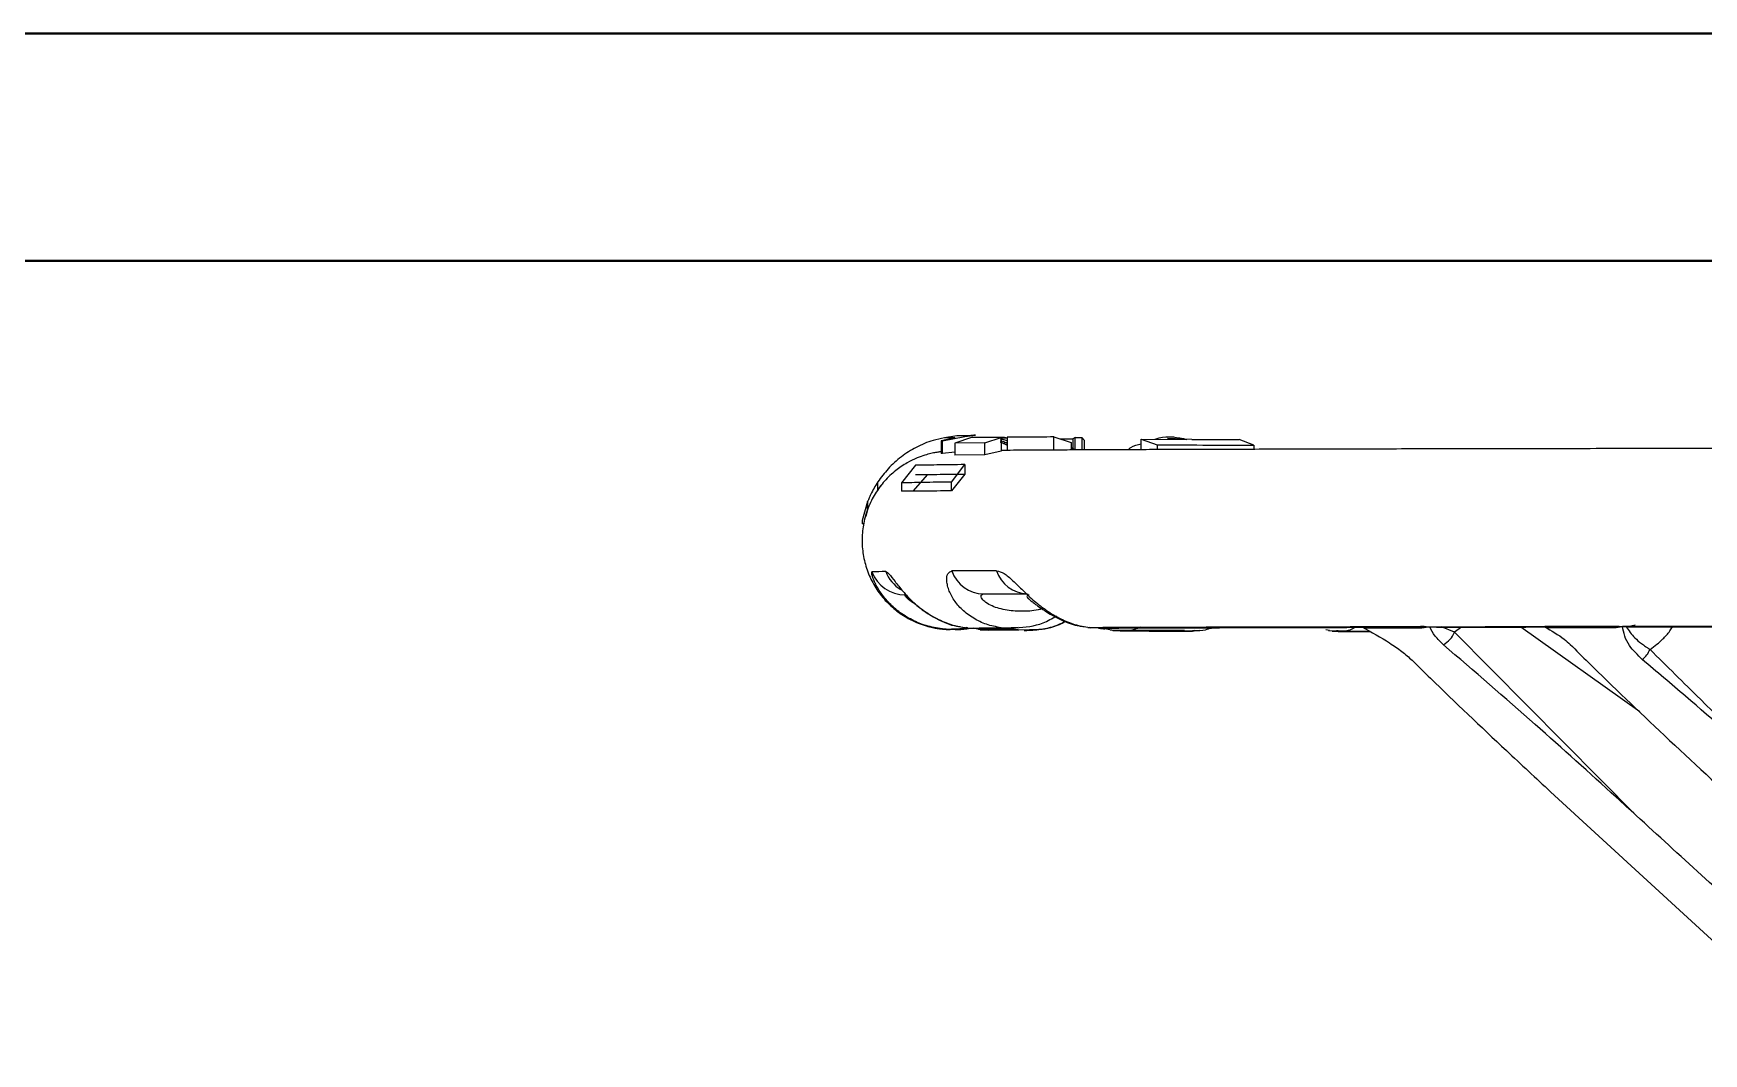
# Model space of a CAD drawing. Header units: millimetres. Extents: x 2085 to 4229, y 754 to 2271.
# Drawn here: x 3345 to 3532.5, y 2156.1 to 2270.6 of the extents above; entities that cross this region are included whole.
import ezdxf

# ---------------------------------------------------------------- set-up
doc = ezdxf.new("R2010")
doc.units = ezdxf.units.MM
doc.layers.add('AM_BOR', color=7, linetype='Continuous', lineweight=50)
doc.layers.add('粗实线', color=7, linetype='Continuous', lineweight=40)

# ---------------------------------------------------------------- blocks, each defined once
blk = doc.blocks.new('rA3')
at = {"layer": '粗实线'}
for p, q in [((753.384, 421.26), (333.384, 421.26)), ((748.384, 416.26), (358.384, 416.26))]:
    blk.add_line(p, q, dxfattribs=at)

msp = doc.modelspace()

# ---------------------------------------------------------------- linework, layer by layer
at = {"color": 7, "linetype": 'Continuous', "lineweight": 25}
for p, q in [((3448.498, 2225.191), (3446.907, 2224.825)), ((3447.085, 2224.828), (3446.907, 2224.825)), ((3446.907, 2224.825), (3446.907, 2223.42)), ((3447.085, 2224.828), (3449.587, 2225.322)), ((3447.085, 2223.423), (3447.085, 2224.828)), ((3448.688, 2225.388), (3447.296, 2225.164)), ((3448.498, 2225.191), (3447.296, 2225.164)), ((3450.321, 2225.199), (3448.459, 2224.584)), ((3451.814, 2224.62), (3448.459, 2224.584)), ((3448.459, 2224.584), (3448.459, 2223.24)), ((3449.849, 2225.413), (3448.688, 2225.388)), ((3449.587, 2225.322), (3450.775, 2225.465)), ((3449.872, 2225.415), (3449.849, 2225.413)), ((3450.599, 2225.462), (3449.872, 2225.415)), ((3453.659, 2225.232), (3450.321, 2225.199)), ((3450.775, 2225.465), (3450.599, 2225.462)), ((3451.814, 2224.62), (3453.659, 2225.232)), ((3451.814, 2223.268), (3451.814, 2224.62)), ((3453.659, 2225.232), (3453.659, 2223.697)), ((3454.202, 2225.183), (3453.679, 2225.227)), ((3453.699, 2225.261), (3453.863, 2225.243)), ((3454.346, 2224.385), (3453.981, 2224.524)), ((3454.346, 2225.237), (3454.346, 2223.77)), ((3459.586, 2225.274), (3461.518, 2224.64)), ((3459.586, 2223.802), (3459.586, 2225.274)), ((3460.248, 2225.057), (3461.696, 2225.051)), ((3461.518, 2224.64), (3461.518, 2223.812)), ((3461.518, 2224.076), (3461.907, 2223.867)), ((3461.907, 2223.867), (3461.518, 2223.86)), ((3461.979, 2225.217), (3461.696, 2225.051)), ((3461.696, 2225.051), (3461.696, 2223.98)), ((3461.979, 2225.217), (3462.705, 2225.214)), ((3461.979, 2223.814), (3461.979, 2225.217)), ((3463.005, 2224.888), (3462.705, 2225.214)), ((3462.705, 2225.214), (3462.705, 2223.818)), ((3463.005, 2223.819), (3463.005, 2224.888)), ((3469.375, 2225.021), (3471.169, 2224.398)), ((3469.375, 2225.021), (3474.511, 2224.999)), ((3469.375, 2223.845), (3469.375, 2225.021)), ((3471.169, 2224.398), (3471.169, 2223.852)), ((3475.051, 2224.996), (3472.325, 2225.117)), ((3473.083, 2225.241), (3472.546, 2225.243)), ((3475.051, 2224.996), (3480.38, 2224.975)), ((3482.042, 2224.345), (3480.38, 2224.975)), ((3482.042, 2224.345), (3482.042, 2223.885)), ((3444.027, 2222.094), (3442.48, 2220.119)), ((3447.085, 2223.423), (3446.907, 2223.42)), ((3448.459, 2223.584), (3447.085, 2223.423)), ((3448.096, 2220.219), (3449.594, 2222.174)), ((3451.814, 2223.268), (3448.459, 2223.24)), ((3449.594, 2222.174), (3449.594, 2221.101)), ((3453.659, 2223.697), (3451.814, 2223.268)), ((3439.815, 2219.322), (3439.815, 2220.228)), ((3442.48, 2220.119), (3442.48, 2219.174)), ((3443.769, 2219.199), (3445.425, 2221.068)), ((3449.594, 2221.101), (3448.096, 2219.22)), ((3448.096, 2219.22), (3448.096, 2220.219)), ((3438.668, 2218.034), (3438.073, 2215.887)), ((3438.668, 2217.14), (3438.452, 2216.359)), ((3438.68, 2218.056), (3438.668, 2218.034)), ((3438.668, 2217.14), (3438.668, 2218.034)), ((3438.68, 2217.164), (3438.668, 2217.14)), ((3438.68, 2217.164), (3438.68, 2218.056)), ((3438.073, 2215.887), (3438.073, 2215.537)), ((3438.223, 2215.537), (3438.073, 2215.537)), ((3451.661, 2207.656), (3456.571, 2207.682)), ((3451.661, 2207.656), (3456.691, 2207.652)), ((3447.074, 2203.724), (3446.987, 2203.728)), ((3446.994, 2203.736), (3447.029, 2203.746)), ((3447.029, 2203.746), (3447.075, 2203.771)), ((3447.119, 2203.736), (3447.075, 2203.771)), ((3447.119, 2203.736), (3447.075, 2203.724)), ((3447.387, 2203.703), (3447.36, 2203.735)), ((3448.066, 2203.728), (3449.98, 2203.798)), ((3449.307, 2203.817), (3449.788, 2203.922)), ((3451.205, 2203.656), (3450.503, 2203.8)), ((3451.292, 2203.647), (3451.128, 2203.681)), ((3451.205, 2203.656), (3451.128, 2203.681)), ((3451.249, 2203.656), (3451.205, 2203.656)), ((3451.821, 2203.667), (3451.292, 2203.647)), ((3451.817, 2203.648), (3452.196, 2203.597)), ((3453.965, 2203.749), (3451.821, 2203.667)), ((3453.871, 2203.831), (3454.048, 2203.86)), ((3455.555, 2203.888), (3453.966, 2203.821)), ((3453.966, 2203.821), (3454.048, 2203.86)), ((3454.945, 2203.774), (3455.297, 2203.839)), ((3455.642, 2203.614), (3456.844, 2203.662)), ((3456.243, 2203.566), (3456.539, 2203.564)), ((3463.395, 2203.91), (3463.59, 2203.881)), ((3463.692, 2203.87), (3463.61, 2203.881)), ((3463.692, 2203.87), (3463.91, 2203.881)), ((3465.866, 2203.624), (3465.289, 2203.75)), ((3465.706, 2203.694), (3466.042, 2203.649)), ((3466.2, 2203.56), (3465.914, 2203.597)), ((3466.113, 2203.57), (3465.914, 2203.597)), ((3466.042, 2203.649), (3466.101, 2203.641)), ((3466.101, 2203.641), (3467.051, 2203.512)), ((3474.331, 2203.53), (3475.13, 2203.57)), ((3475.074, 2203.484), (3475.886, 2203.608)), ((3475.13, 2203.57), (3475.314, 2203.579)), ((3476.971, 2203.773), (3477.624, 2203.873)), ((3490.511, 2203.547), (3490.117, 2203.646)), ((3490.815, 2203.482), (3490.402, 2203.524)), ((3490.505, 2203.514), (3490.402, 2203.524)), ((3490.976, 2203.492), (3490.814, 2203.482)), ((3490.814, 2203.482), (3494.985, 2203.472)), ((3491.394, 2203.491), (3490.976, 2203.492)), ((3491.099, 2203.5), (3491.501, 2203.44)), ((3494.381, 2204.004), (3500.844, 2204.017)), ((3494.381, 2204.004), (3494.637, 2203.868)), ((3494.637, 2203.868), (3500.879, 2203.874)), ((3501.133, 2204.016), (3500.73, 2204.015)), ((3500.844, 2204.017), (3500.879, 2203.874)), ((3500.879, 2203.874), (3501.622, 2203.977)), ((3504.563, 2203.355), (3503.097, 2203.968)), ((3505.345, 2203.937), (3504.563, 2203.355)), ((3524.954, 2182.794), (3504.563, 2203.355)), ((3525.373, 2194.415), (3511.987, 2203.948)), ((3514.651, 2203.984), (3514.734, 2203.977)), ((3515.02, 2204.041), (3522.405, 2204.052)), ((3515.02, 2204.041), (3515.302, 2203.885)), ((3515.302, 2203.885), (3522.398, 2203.889)), ((3522.406, 2204.052), (3522.398, 2203.889)), ((3523.422, 2203.994), (3523.818, 2203.969)), ((3524.333, 2204.074), (3524.85, 2204.179)), ((3515.346, 2185.456), (3543.925, 2159.199))]:
    msp.add_line(p, q, dxfattribs=at)
for centre, radius, start, end in [((3442.036, 2097.717), 112.461, 90.67829, 91.46899), ((3442.885, 2211.555), 3.99, 200.7466, 269.94723), ((3444.439, 2211.57), 3.987, 200.53714, 238.92466), ((3471.782, -1690.12), 3900.426, 90.273673, 90.347423), ((3451.727, 2211.451), 3.796, 198.69099, 269.01094), ((3456.672, 2211.373), 3.692, 197.51104, 268.43264), ((3463.724, 3610.677), 1407.053, 269.518479, 269.594895), ((3501.824, 2204.555), 2.99, 299.82941, 336.32535), ((3523.764, 2202.636), 2.995, 308.67298, 336.20635)]:
    msp.add_arc(centre, radius, start, end, dxfattribs=at)
for points, knots in [([(3447.293, 2225.165), (3446.862, 2225.082), (3445.764, 2224.873), (3444.122, 2224.161), (3442.416, 2223.089), (3440.949, 2221.779), (3440.181, 2220.729), (3439.815, 2220.228)], [0, 0, 0, 0, 0.1436466, 0.3657796, 0.5794741, 0.7996194, 1, 1, 1, 1]), ([(3453.531, 2225.047), (3453.685, 2225.032), (3454.007, 2225.001), (3454.23, 2224.891), (3454.346, 2224.834)], [0, 0, 0, 0, 0.4794776, 1, 1, 1, 1]), ([(3453.531, 2224.856), (3453.622, 2224.838), (3453.939, 2224.777), (3454.177, 2224.675), (3454.346, 2224.603)], [0, 0, 0, 0, 0.2892723, 1, 1, 1, 1]), ([(3453.531, 2224.698), (3453.603, 2224.678), (3453.888, 2224.601), (3454.15, 2224.459), (3454.346, 2224.352)], [0, 0, 0, 0, 0.2547132, 1, 1, 1, 1]), ([(3454.346, 2225.106), (3454.344, 2225.107), (3454.125, 2225.172), (3453.891, 2225.152), (3453.659, 2225.133)], [0, 0, 0, 0, 0.0059339, 1, 1, 1, 1]), ([(3454.346, 2224.31), (3454.183, 2224.405), (3453.964, 2224.534), (3453.722, 2224.602), (3453.659, 2224.619)], [0, 0, 0, 0, 0.7422142, 1, 1, 1, 1]), ([(3608.39, 2224.016), (3605.991, 2224.016), (3602.61, 2224.016), (3597.607, 2224.016), (3593.316, 2224.015), (3588.211, 2224.014), (3582.869, 2224.012), (3577.304, 2224.01), (3571.601, 2224.008), (3565.816, 2224.004), (3559.991, 2224.001), (3554.161, 2223.997), (3548.354, 2223.992), (3542.595, 2223.987), (3536.904, 2223.981), (3531.299, 2223.975), (3525.799, 2223.968), (3520.417, 2223.961), (3515.168, 2223.953), (3510.064, 2223.945), (3505.117, 2223.937), (3500.337, 2223.928), (3495.734, 2223.918), (3491.317, 2223.909), (3487.095, 2223.899), (3483.075, 2223.888), (3479.264, 2223.878), (3475.666, 2223.867), (3472.288, 2223.856), (3469.134, 2223.845), (3466.205, 2223.833), (3463.506, 2223.822), (3461.038, 2223.81), (3458.798, 2223.798), (3456.793, 2223.786), (3455.068, 2223.775), (3454.105, 2223.768), (3453.659, 2223.765)], [0, 0, 0, 0, 0.0344071, 0.0485109, 0.0718894, 0.0961605, 0.1221805, 0.149305, 0.1772714, 0.2058697, 0.2349502, 0.2644009, 0.2941371, 0.3240924, 0.3542143, 0.3844599, 0.4147936, 0.445185, 0.4756078, 0.5060385, 0.5364555, 0.5668389, 0.5971695, 0.6274283, 0.6575964, 0.6876542, 0.7175815, 0.7473561, 0.7769545, 0.8063502, 0.8355137, 0.8644114, 0.8930048, 0.921249, 0.9490912, 0.9764687, 1, 1, 1, 1]), ([(3453.671, 2225.254), (3453.825, 2225.258), (3454.011, 2225.263), (3454.19, 2225.212), (3454.221, 2225.203)], [0, 0, 0, 0, 0.8253899, 1, 1, 1, 1]), ([(3459.586, 2225.274), (3458.541, 2225.268), (3456.447, 2225.256), (3455.047, 2225.243), (3454.346, 2225.237)], [0, 0, 0, 0, 0.4988559, 1, 1, 1, 1]), ([(3467.905, 2223.84), (3468.008, 2223.932), (3468.43, 2224.314), (3468.968, 2224.414), (3469.375, 2224.49)], [0, 0, 0, 0, 0.2430477, 1, 1, 1, 1]), ([(3470.934, 2225.014), (3471.089, 2225.071), (3472.239, 2225.49), (3473.457, 2225.226), (3474.511, 2224.999)], [0, 0, 0, 0, 0.1344178, 1, 1, 1, 1]), ([(3471.169, 2224.398), (3472.826, 2224.389), (3476.147, 2224.372), (3480.074, 2224.354), (3482.042, 2224.345)], [0, 0, 0, 0, 0.498853, 1, 1, 1, 1]), ([(3446.907, 2223.611), (3446.854, 2223.605), (3446.716, 2223.591), (3446.338, 2223.534), (3445.77, 2223.421), (3445.049, 2223.228), (3444.136, 2222.901), (3443.011, 2222.354), (3441.753, 2221.506), (3440.525, 2220.344), (3439.474, 2218.929), (3438.681, 2217.334), (3438.181, 2215.62), (3437.993, 2213.843), (3438.122, 2212.061), (3438.564, 2210.33), (3439.306, 2208.704), (3440.323, 2207.236), (3441.583, 2205.973), (3442.948, 2205.02), (3444.207, 2204.413), (3445.203, 2204.072), (3445.963, 2203.884), (3446.536, 2203.783), (3446.86, 2203.74), (3446.963, 2203.73), (3446.987, 2203.728)], [0, 0, 0, 0, 0.0148867, 0.0392673, 0.0620584, 0.0873333, 0.1182037, 0.1585511, 0.2087423, 0.2639748, 0.320539, 0.3773811, 0.4342854, 0.491206, 0.5481328, 0.6050646, 0.6620035, 0.7189518, 0.7759064, 0.832816, 0.878701, 0.9113007, 0.9380514, 0.963413, 0.9915051, 1, 1, 1, 1]), ([(3449.594, 2222.174), (3448.476, 2222.16), (3446.256, 2222.132), (3444.767, 2222.107), (3444.027, 2222.094)], [0, 0, 0, 0, 0.5034187, 1, 1, 1, 1]), ([(3439.815, 2220.228), (3439.669, 2219.998), (3439.382, 2219.544), (3439.043, 2218.889), (3438.828, 2218.41), (3438.727, 2218.169), (3438.689, 2218.076), (3438.683, 2218.063), (3438.68, 2218.056)], [0, 0, 0, 0, 0.2914797, 0.5750699, 0.8079281, 0.8967748, 0.9490808, 1, 1, 1, 1]), ([(3448.096, 2220.219), (3446.968, 2220.201), (3444.728, 2220.166), (3443.226, 2220.135), (3442.48, 2220.119)], [0, 0, 0, 0, 0.5039201, 1, 1, 1, 1]), ([(3444.027, 2221.055), (3444.772, 2221.063), (3446.262, 2221.078), (3448.484, 2221.094), (3449.594, 2221.101)], [0, 0, 0, 0, 0.4999998, 1, 1, 1, 1]), ([(3440.388, 2220.073), (3440.385, 2220.071), (3440.145, 2219.868), (3439.979, 2219.593), (3439.815, 2219.322)], [0, 0, 0, 0, 0.0135543, 1, 1, 1, 1]), ([(3448.096, 2219.22), (3446.976, 2219.213), (3444.736, 2219.197), (3443.232, 2219.182), (3442.48, 2219.174)], [0, 0, 0, 0, 0.5000002, 1, 1, 1, 1]), ([(3447.029, 2203.746), (3446.427, 2203.845), (3445.257, 2204.038), (3443.603, 2204.721), (3442.385, 2205.483), (3441.537, 2206.191), (3440.975, 2206.744), (3440.483, 2207.319), (3440.053, 2207.914), (3439.708, 2208.486), (3439.354, 2209.193), (3439.097, 2209.947), (3439.134, 2210.077), (3439.153, 2210.142)], [0, 0, 0, 0, 0.1284973, 0.2497639, 0.3799902, 0.4410033, 0.4995684, 0.5633982, 0.624473, 0.6884765, 0.7497189, 0.8750081, 1, 1, 1, 1]), ([(3440.705, 2210.171), (3440.821, 2210.108), (3441.054, 2209.983), (3441.706, 2209.089), (3442.437, 2208.157), (3443.148, 2207.37), (3443.92, 2206.606), (3444.811, 2205.875), (3445.802, 2205.229), (3446.857, 2204.66), (3448.269, 2204.09), (3449.438, 2203.899), (3450.04, 2203.8)], [0, 0, 0, 0, 0.12453307, 0.24972036, 0.37466042, 0.43581286, 0.49973693, 0.61930852, 0.68312671, 0.74990605, 0.87133509, 1, 1, 1, 1]), ([(3453.871, 2203.831), (3453.304, 2203.93), (3452.202, 2204.121), (3450.69, 2204.802), (3449.617, 2205.564), (3448.909, 2206.274), (3448.463, 2206.828), (3448.099, 2207.403), (3447.817, 2208), (3447.635, 2208.573), (3447.523, 2209.283), (3447.611, 2210.039), (3447.958, 2210.169), (3448.131, 2210.234)], [0, 0, 0, 0, 0.1284725, 0.2497517, 0.3799936, 0.4410084, 0.4995707, 0.5633997, 0.6244689, 0.6884772, 0.7497185, 0.8750106, 1, 1, 1, 1]), ([(3453.152, 2210.262), (3453.416, 2210.199), (3453.946, 2210.073), (3454.958, 2209.173), (3455.902, 2208.237), (3456.733, 2207.448), (3457.592, 2206.681), (3458.529, 2205.948), (3459.53, 2205.302), (3460.571, 2204.734), (3461.933, 2204.166), (3463.028, 2203.978), (3463.59, 2203.881)], [0, 0, 0, 0, 0.1245352, 0.24971233, 0.37466833, 0.43581207, 0.49973476, 0.6193036, 0.68313056, 0.74992474, 0.87137284, 1, 1, 1, 1]), ([(3442.822, 2207.742), (3442.813, 2207.739), (3442.78, 2207.731), (3442.907, 2207.579), (3443.186, 2207.277), (3443.799, 2206.684), (3444.835, 2205.8), (3446.531, 2204.784), (3448.013, 2204.107), (3448.924, 2204.013), (3449.06, 2203.999)], [0, 0, 0, 0, 0.023323, 0.0856596, 0.1580207, 0.2430344, 0.4417407, 0.6789866, 0.9522608, 1, 1, 1, 1]), ([(3444.079, 2206.52), (3443.95, 2206.582), (3443.567, 2206.765), (3443.121, 2207.134), (3442.84, 2207.491), (3442.867, 2207.54), (3442.881, 2207.565)], [0, 0, 0, 0, 0.1407072, 0.4184993, 0.7090977, 1, 1, 1, 1]), ([(3458.233, 2205.99), (3458.093, 2205.949), (3457.326, 2205.726), (3455.91, 2205.68), (3454.073, 2205.815), (3452.643, 2206.247), (3451.779, 2206.779), (3451.401, 2207.222), (3451.368, 2207.583), (3451.563, 2207.631), (3451.661, 2207.656)], [0, 0, 0, 0, 0.0426739, 0.2343151, 0.4259587, 0.6169991, 0.7170695, 0.8085352, 0.9042176, 1, 1, 1, 1]), ([(3456.787, 2207.523), (3456.741, 2207.51), (3456.588, 2207.466), (3456.522, 2207.392), (3456.625, 2207.22), (3456.899, 2206.977), (3457.24, 2206.704), (3457.703, 2206.357), (3458.793, 2205.581), (3460.374, 2204.719), (3461.989, 2204.102), (3462.789, 2204.028), (3462.984, 2204.01)], [0, 0, 0, 0, 0.0349153, 0.1182998, 0.1932785, 0.2622653, 0.3240599, 0.3768786, 0.4681528, 0.7421421, 0.9372986, 1, 1, 1, 1]), ([(3455.297, 2203.839), (3456.355, 2203.934), (3457.984, 2204.079), (3459.37, 2204.915), (3459.856, 2205.208)], [0, 0, 0, 0, 0.64930935, 1, 1, 1, 1]), ([(3447.091, 2203.718), (3447.152, 2203.712), (3447.418, 2203.684), (3447.655, 2203.675), (3447.827, 2203.668), (3447.933, 2203.663)], [0, 0, 0, 0, 0.102874, 0.44986243, 1, 1, 1, 1]), ([(3449.936, 2203.861), (3449.912, 2203.853), (3449.02, 2203.563), (3448.057, 2203.65), (3447.119, 2203.736)], [0, 0, 0, 0, 0.0262577, 1, 1, 1, 1]), ([(3448.484, 2203.681), (3448.927, 2203.671), (3449.434, 2203.66), (3449.919, 2203.783), (3449.98, 2203.798)], [0, 0, 0, 0, 0.8752223, 1, 1, 1, 1]), ([(3449.815, 2203.836), (3449.795, 2203.832), (3449.576, 2203.787), (3449.286, 2203.756), (3448.951, 2203.717), (3448.858, 2203.712), (3448.804, 2203.709)], [0, 0, 0, 0, 0.0243784, 0.2655272, 0.5754897, 1, 1, 1, 1]), ([(3450.04, 2203.8), (3450.584, 2203.805), (3451.673, 2203.816), (3453.138, 2203.826), (3453.871, 2203.831)], [0, 0, 0, 0, 0.4993996, 1, 1, 1, 1]), ([(3453.966, 2203.821), (3453.234, 2203.816), (3451.77, 2203.806), (3450.68, 2203.795), (3450.134, 2203.79)], [0, 0, 0, 0, 0.4993996, 1, 1, 1, 1]), ([(3451.226, 2203.742), (3451.511, 2203.745), (3452.183, 2203.752), (3453.425, 2203.763), (3454.481, 2203.77), (3454.978, 2203.774)], [0, 0, 0, 0, 0.2805546, 0.6611713, 1, 1, 1, 1]), ([(3451.292, 2203.647), (3451.923, 2203.641), (3453.187, 2203.63), (3454.823, 2203.619), (3455.642, 2203.614)], [0, 0, 0, 0, 0.499399, 1, 1, 1, 1]), ([(3455.558, 2203.623), (3454.738, 2203.629), (3453.209, 2203.639), (3452.026, 2203.649), (3451.478, 2203.654)], [0, 0, 0, 0, 0.53618073, 1, 1, 1, 1]), ([(3456.512, 2203.564), (3457.123, 2203.597), (3458.319, 2203.661), (3459.789, 2204.059), (3460.597, 2204.446), (3460.874, 2204.579)], [0, 0, 0, 0, 0.4074999, 0.7971073, 1, 1, 1, 1]), ([(3456.844, 2203.662), (3457.309, 2203.665), (3458.636, 2203.672), (3460.046, 2204.079), (3460.837, 2204.576), (3460.852, 2204.586)], [0, 0, 0, 0, 0.3456559, 0.9874843, 1, 1, 1, 1]), ([(3463.59, 2203.881), (3465.12, 2203.887), (3468.186, 2203.899), (3473.14, 2203.915), (3478.134, 2203.929), (3483.117, 2203.941), (3488.415, 2203.953), (3492.218, 2203.96), (3494.119, 2203.964)], [0, 0, 0, 0, 0.1901055, 0.3809491, 0.5349186, 0.6888882, 0.8444441, 1, 1, 1, 1]), ([(3494.151, 2203.952), (3491.835, 2203.947), (3487.194, 2203.938), (3481.235, 2203.924), (3476.045, 2203.911), (3471.576, 2203.898), (3467.411, 2203.884), (3464.931, 2203.875), (3463.692, 2203.87)], [0, 0, 0, 0, 0.1905993, 0.3819402, 0.5356681, 0.689396, 0.844698, 1, 1, 1, 1]), ([(3464.464, 2203.911), (3464.536, 2203.883), (3464.804, 2203.777), (3465.084, 2203.761), (3465.289, 2203.75)], [0, 0, 0, 0, 0.26625625, 1, 1, 1, 1]), ([(3464.571, 2203.826), (3464.599, 2203.826), (3465.551, 2203.83), (3467.651, 2203.839), (3470.888, 2203.851), (3474.397, 2203.863), (3478.135, 2203.874), (3482.103, 2203.886), (3486.3, 2203.897), (3490.328, 2203.906), (3493.045, 2203.912), (3494.215, 2203.915)], [0, 0, 0, 0, 0.003964, 0.1311845, 0.2589432, 0.3871182, 0.5156196, 0.6443792, 0.7733439, 0.9024716, 1, 1, 1, 1]), ([(3469.279, 2203.933), (3469.06, 2203.836), (3468.139, 2203.429), (3467.039, 2203.503), (3466.2, 2203.56)], [0, 0, 0, 0, 0.2374131, 1, 1, 1, 1]), ([(3466.2, 2203.56), (3467.471, 2203.555), (3470.016, 2203.545), (3472.891, 2203.535), (3474.331, 2203.53)], [0, 0, 0, 0, 0.4993995, 1, 1, 1, 1]), ([(3474.25, 2203.54), (3472.812, 2203.545), (3470.035, 2203.554), (3467.577, 2203.564), (3466.392, 2203.569)], [0, 0, 0, 0, 0.5178805, 1, 1, 1, 1]), ([(3467.027, 2203.512), (3467.033, 2203.512), (3468.035, 2203.508), (3470.266, 2203.5), (3472.957, 2203.491), (3474.666, 2203.485), (3475.133, 2203.484)], [0, 0, 0, 0, 0.0022858, 0.4215553, 0.8421077, 1, 1, 1, 1]), ([(3475.314, 2203.579), (3475.746, 2203.553), (3476.38, 2203.516), (3477.033, 2203.785), (3477.242, 2203.871)], [0, 0, 0, 0, 0.6801758, 1, 1, 1, 1]), ([(3493.395, 2203.913), (3493.202, 2203.797), (3492.602, 2203.436), (3491.826, 2203.481), (3491.3, 2203.512)], [0, 0, 0, 0, 0.3216108, 1, 1, 1, 1]), ([(3491.488, 2203.44), (3492.477, 2203.437), (3493.637, 2203.435), (3494.873, 2203.432), (3495.055, 2203.432)], [0, 0, 0, 0, 0.8524702, 1, 1, 1, 1]), ([(3494.119, 2203.964), (3494.115, 2203.972), (3494.107, 2203.988), (3494.217, 2204.002), (3494.332, 2204.004), (3494.381, 2204.004)], [0, 0, 0, 0, 0.36415878, 0.730056, 1, 1, 1, 1]), ([(3494.119, 2203.964), (3494.19, 2203.936), (3494.335, 2203.879), (3494.535, 2203.871), (3494.637, 2203.868)], [0, 0, 0, 0, 0.4905779, 1, 1, 1, 1]), ([(3494.151, 2203.952), (3495.226, 2203.363), (3496.843, 2202.478), (3498.702, 2201.199), (3499.424, 2200.551), (3499.791, 2200.222)], [0, 0, 0, 0, 0.49488154, 0.74351817, 1, 1, 1, 1]), ([(3500.844, 2204.017), (3500.924, 2204.016), (3501.085, 2204.015), (3501.367, 2203.997), (3501.545, 2203.983), (3501.622, 2203.977)], [0, 0, 0, 0, 0.3587973, 0.7200357, 1, 1, 1, 1]), ([(3501.622, 2203.977), (3503.722, 2203.981), (3507.927, 2203.988), (3512.398, 2203.994), (3514.636, 2203.997)], [0, 0, 0, 0, 0.4993351, 1, 1, 1, 1]), ([(3501.784, 2203.965), (3503.863, 2203.968), (3508.023, 2203.975), (3512.442, 2203.981), (3514.651, 2203.984)], [0, 0, 0, 0, 0.5000042, 1, 1, 1, 1]), ([(3503.311, 2201.962), (3502.976, 2202.284), (3502.249, 2202.982), (3501.947, 2203.621), (3501.784, 2203.965)], [0, 0, 0, 0, 0.461832, 1, 1, 1, 1]), ([(3502.535, 2203.932), (3503.405, 2203.933), (3505.933, 2203.938), (3510.017, 2203.945), (3513.307, 2203.95), (3514.804, 2203.952)], [0, 0, 0, 0, 0.2220878, 0.6459102, 1, 1, 1, 1]), ([(3514.636, 2203.997), (3514.643, 2204.005), (3514.656, 2204.021), (3514.801, 2204.038), (3514.95, 2204.04), (3515.02, 2204.041)], [0, 0, 0, 0, 0.3445815, 0.6913843, 1, 1, 1, 1]), ([(3514.636, 2203.997), (3514.804, 2203.947), (3515.007, 2203.888), (3515.26, 2203.886), (3515.302, 2203.885)], [0, 0, 0, 0, 0.8320754, 1, 1, 1, 1]), ([(3514.651, 2203.984), (3515.446, 2203.528), (3516.561, 2202.89), (3517.319, 2202.199), (3517.536, 2202.001)], [0, 0, 0, 0, 0.7138885, 1, 1, 1, 1]), ([(3522.398, 2203.889), (3522.533, 2203.893), (3522.81, 2203.902), (3523.11, 2203.971), (3523.264, 2204.007)], [0, 0, 0, 0, 0.4892665, 1, 1, 1, 1]), ([(3522.406, 2204.052), (3522.498, 2204.051), (3522.683, 2204.049), (3522.994, 2204.029), (3523.178, 2204.014), (3523.264, 2204.007)], [0, 0, 0, 0, 0.3456454, 0.6937449, 1, 1, 1, 1]), ([(3523.264, 2204.007), (3526.132, 2204.01), (3531.878, 2204.016), (3540.298, 2204.023), (3548.323, 2204.029), (3555.927, 2204.034), (3563.682, 2204.037), (3568.962, 2204.039), (3571.602, 2204.04)], [0, 0, 0, 0, 0.1905194, 0.3817787, 0.5355474, 0.689316, 0.844658, 1, 1, 1, 1]), ([(3571.637, 2204.027), (3568.401, 2204.026), (3561.917, 2204.023), (3553.035, 2204.019), (3544.936, 2204.013), (3537.596, 2204.008), (3530.394, 2204.001), (3525.746, 2203.996), (3523.422, 2203.994)], [0, 0, 0, 0, 0.191069, 0.3828813, 0.5363817, 0.689882, 0.844941, 1, 1, 1, 1]), ([(3525.635, 2200.297), (3525.106, 2200.821), (3524.201, 2201.718), (3523.611, 2202.958), (3523.486, 2203.646), (3523.422, 2203.994)], [0, 0, 0, 0, 0.4102096, 0.7017854, 1, 1, 1, 1]), ([(3523.819, 2203.968), (3524.109, 2203.555), (3524.548, 2202.93), (3525.387, 2202.204), (3525.906, 2201.822), (3526.194, 2201.627), (3526.357, 2201.52), (3526.443, 2201.466), (3526.488, 2201.438), (3526.5, 2201.431), (3526.503, 2201.429), (3526.504, 2201.428), (3526.504, 2201.428), (3526.504, 2201.427)], [0, 0, 0, 0, 0.4919756, 0.7448976, 0.8717536, 0.9356326, 0.967738, 0.991593, 0.9977244, 0.9993421, 0.9997898, 0.9999241, 1, 1, 1, 1]), ([(3524.042, 2203.965), (3524.976, 2203.967), (3527.788, 2203.97), (3532.633, 2203.976), (3538.552, 2203.983), (3544.592, 2203.989), (3550.731, 2203.994), (3556.952, 2203.999), (3563.243, 2204.003), (3568.194, 2204.006), (3571.063, 2204.007), (3571.798, 2204.007)], [0, 0, 0, 0, 0.0636959, 0.1918521, 0.3199247, 0.4478685, 0.5756211, 0.7030914, 0.8301371, 0.9565192, 1, 1, 1, 1]), ([(3526.504, 2201.427), (3526.768, 2201.612), (3527.262, 2201.959), (3528.002, 2202.667), (3528.618, 2203.269), (3528.931, 2203.81), (3529.024, 2203.972)], [0, 0, 0, 0, 0.2867312, 0.5373202, 0.861976, 1, 1, 1, 1]), ([(3524.954, 2182.794), (3524.206, 2183.475), (3520.466, 2186.881), (3513.387, 2193.27), (3506.768, 2198.98), (3503.311, 2201.962)], [0, 0, 0, 0, 0.1067041, 0.5335339, 1, 1, 1, 1]), ([(3517.536, 2202.001), (3518.22, 2201.319), (3521.643, 2197.909), (3528.267, 2191.6), (3534.352, 2185.98), (3537.487, 2183.084)], [0, 0, 0, 0, 0.1080865, 0.5404726, 1, 1, 1, 1]), ([(3542.097, 2186.031), (3538.783, 2189.301), (3533.584, 2194.431), (3528.388, 2199.566), (3526.504, 2201.427)], [0, 0, 0, 0, 0.6374709, 1, 1, 1, 1]), ([(3499.791, 2200.222), (3500.48, 2199.547), (3503.922, 2196.17), (3509.113, 2191.245), (3513.687, 2186.997), (3515.346, 2185.456)], [0, 0, 0, 0, 0.13741365, 0.68710792, 1, 1, 1, 1]), ([(3542.097, 2186.031), (3541.334, 2186.708), (3537.517, 2190.09), (3532.08, 2194.848), (3527.26, 2198.923), (3525.635, 2200.297)], [0, 0, 0, 0, 0.14213623, 0.71070448, 1, 1, 1, 1]), ([(3554.269, 2156.081), (3549.382, 2160.529), (3539.608, 2169.427), (3529.839, 2178.338), (3524.954, 2182.794)], [0, 0, 0, 0, 0.4999999, 1, 1, 1, 1])]:
    msp.add_open_spline(points, degree=3, knots=knots, dxfattribs=at)

# ---------------------------------------------------------------- block references
at = {"layer": 'AM_BOR', "xscale": 5.104687500000001, "yscale": 5.104687500000001, "zscale": 5.104687500000001}
msp.add_blockref('rA3', (383.144, 120.157), dxfattribs=at)

doc.saveas('drawing.dxf')
